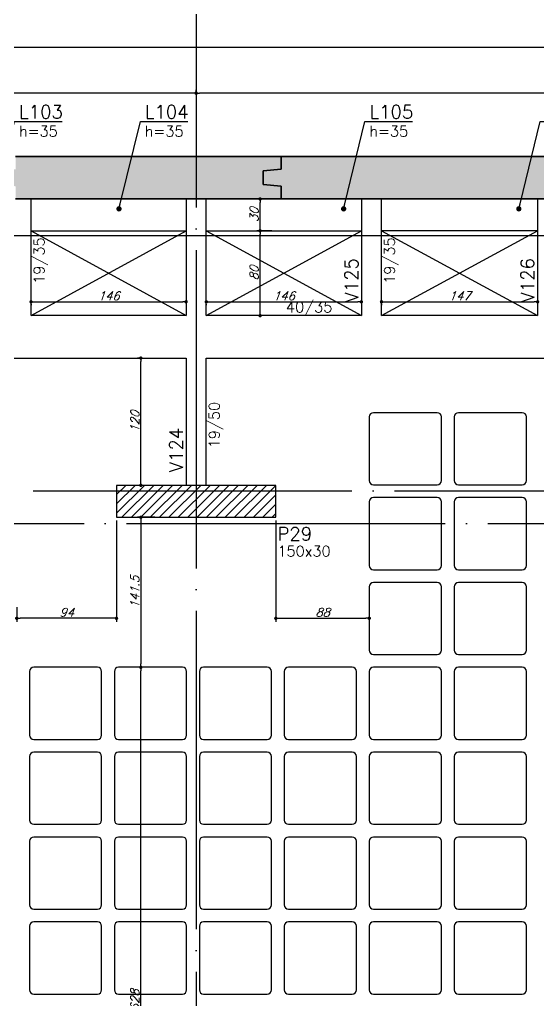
# Model space of a CAD drawing. Extents: x -4172 to 5482, y -2094 to 2406.
# Drawn here: x -2786 to -2298, y 894 to 1819 of the extents above; entities that cross this region are included whole.
import ezdxf
from ezdxf import colors
from ezdxf.entities.mleader import LeaderData, LeaderLine
from ezdxf.enums import TextEntityAlignment as Align
from ezdxf.math import Vec2, Vec3

# ---------------------------------------------------------------- set-up
doc = ezdxf.new("R2010")
doc.units = 0
doc.header["$LTSCALE"] = 50
doc.header["$MEASUREMENT"] = 0
doc.linetypes.add('EIXO', pattern=[6.8, 6, -0.4, 0, -0.4])
doc.layers.get('0').update_dxf_attribs({"linetype": 'CONTINUOUS'})
doc.layers.get('DEFPOINTS').update_dxf_attribs({"linetype": 'CONTINUOUS'})
for name, color, linetype in [('251', 5, 'CONTINUOUS'), ('F-AUX-RED', 1, 'CONTINUOUS'), ('F-COTAS', 106, 'CONTINUOUS'), ('F-CUBETA', 1, 'CONTINUOUS'), ('F-EIXO', 12, 'EIXO'), ('F-LAJES', 3, 'CONTINUOUS'), ('F-LAJES-DIM', 2, 'CONTINUOUS'), ('F-LAJES-NOME', 4, 'CONTINUOUS'), ('F-PILARES-DIM', 172, 'CONTINUOUS'), ('F-PILARES-HACH', 174, 'CONTINUOUS'), ('F-PILARES-NOME', 170, 'CONTINUOUS'), ('F-PILARES-S', 170, 'CONTINUOUS'), ('F-SOLIDO-EST', 252, 'CONTINUOUS'), ('F-TEXTO', 6, 'CONTINUOUS'), ('F-VIGAS', 3, 'CONTINUOUS'), ('F-VIGAS-DIM', 2, 'CONTINUOUS'), ('F-VIGAS-NOME', 4, 'CONTINUOUS'), ('F-VÃO', 1, 'CONTINUOUS')]:
    doc.layers.add(name, color=color, linetype=linetype)
doc.styles.add('CP-TEXT-INCL', font='romans.shx', dxfattribs={"oblique": 20})
doc.styles.add('MCP', font='romans.shx')
doc.styles.add('ROMANS', font='romans.shx')
doc.styles.get("Standard").update_dxf_attribs({"font": 'ROMANS.SHX'})
doc.dimstyles.new('CP-COTAS-50', dxfattribs={"dimscale": 0.64, "dimtxt": 12.5, "dimasz": 5, "dimexe": 5, "dimexo": 5, "dimgap": 2.5, "dimtad": 1, "dimdec": 1, "dimdsep": 46, "dimtxsty": 'CP-TEXT-INCL', "dimblk1": 'DOT', "dimblk2": 'DOT', "dimsah": 1, "dimcen": 9, "dimclrd": 256, "dimclre": 256, "dimclrt": 256, "dimadec": 0, "dimazin": 0, "dimtfac": 1, "dimtdec": 1, "dimtmove": 2, "dimatfit": 3, "dimldrblk": 'DOT', "dimfxl": 0, "dimtolj": 1, "dimarcsym": 0})

# ---------------------------------------------------------------- blocks, each defined once
blk = doc.blocks.new('_VAONER063650636500869008690')
at = {"layer": '251', "color": 1}
for p, q in [((-34, 30), (-34, -30)), ((30, 34), (-30, 34)), ((34, -30), (34, 30)), ((-30, -34), (30, -34))]:
    blk.add_line(p, q, dxfattribs=at)
for centre, start, end in [((-30, 30), 90, 180), ((30, 30), 0, 90), ((-30, -30), 180, 270), ((30, -30), 270, 0)]:
    blk.add_arc(centre, 4, start, end, dxfattribs=at)
blk = doc.blocks.new('*U4')
at = {"layer": 'F-EIXO'}
blk.add_line((0, 0), (7197, 0), dxfattribs=at)
at = {"layer": 'F-TEXTO', "style": 'ROMANS'}
blk.add_attdef('EIXO', text='', height=17.5, dxfattribs=at).set_placement((-28.2072, 0), align=Align.MIDDLE_CENTER)
blk = doc.blocks.new('*U5')
at = {"layer": 'F-EIXO'}
blk.add_line((0, 0), (7285, 0), dxfattribs=at)
at = {"layer": 'F-TEXTO', "style": 'ROMANS'}
blk.add_attdef('EIXO', text='', height=17.5, dxfattribs=at).set_placement((-28.2072, 0), align=Align.MIDDLE_CENTER)
blk = doc.blocks.new('*U45')
at = {"layer": 'F-EIXO'}
blk.add_line((0, 0), (0, -3127.88), dxfattribs=at)
at = {"layer": 'F-TEXTO', "style": 'ROMANS'}
blk.add_attdef('EIXO', text='', height=17.5, rotation=360, dxfattribs=at).set_placement((0, 28.21), align=Align.MIDDLE_CENTER)
blk = doc.blocks.new('_DOT')
at = {"color": 0, "linetype": 'ByBlock'}
blk.add_line((-0.5, 0), (-1, 0), dxfattribs=at)
at = {"color": 0, "linetype": 'ByBlock', "const_width": 0.5}
blk.add_lwpolyline([(-0.25, 0, 1), (0.25, 0, 1)], format="xyb", close=True, dxfattribs=at)
blk = doc.blocks.new('*D82')
at = {"layer": 'DEFPOINTS', "color": 0, "linetype": 'Continuous', "transparency": 16777216}
for p in [(3249.5, 1792.61), (3249.5, 1664.5), (-3540, 1430.2)]:
    blk.add_point(p, dxfattribs=at)
at = {"layer": 'F-COTAS', "linetype": 'Continuous', "lineweight": -2, "transparency": 16777216}
for p, q in [((-3540, 1433.4), (-3540, 1795.81)), ((3249.5, 1667.7), (3249.5, 1795.81)), ((-3536.8, 1792.61), (3246.3, 1792.61))]:
    blk.add_line(p, q, dxfattribs=at)
at = {"layer": 'F-COTAS', "linetype": 'Continuous', "lineweight": -2, "transparency": 16777216, "xscale": 3.2, "yscale": 3.2, "zscale": 3.2, "rotation": 180}
blk.add_blockref('_DOT', (-3540, 1792.61), dxfattribs=at)
at = {"layer": 'F-COTAS', "linetype": 'Continuous', "lineweight": -2, "transparency": 16777216, "xscale": 3.2, "yscale": 3.2, "zscale": 3.2}
blk.add_blockref('_DOT', (3249.5, 1792.61), dxfattribs=at)
at = {"layer": 'F-COTAS', "linetype": 'Continuous', "transparency": 16777216, "insert": (-145.25, 1798.21), "char_height": 8, "attachment_point": 5, "style": 'CP-TEXT-INCL'}
blk.add_mtext('\\A1;6789.5', dxfattribs=at)
blk = doc.blocks.new('*D101')
at = {"layer": 'DEFPOINTS', "color": 0, "linetype": 'Continuous', "transparency": 16777216}
for p in [(-2620, 1749.22), (-2620, 1745.22), (-1940, 1745.22)]:
    blk.add_point(p, dxfattribs=at)
at = {"layer": 'F-COTAS', "linetype": 'Continuous', "lineweight": -2, "transparency": 16777216}
for p, q in [((-2620, 1748.42), (-2620, 1752.42)), ((-1943.2, 1749.22), (-2616.8, 1749.22)), ((-1940, 1748.42), (-1940, 1752.42))]:
    blk.add_line(p, q, dxfattribs=at)
at = {"layer": 'F-COTAS', "linetype": 'Continuous', "lineweight": -2, "transparency": 16777216, "xscale": 3.2, "yscale": 3.2, "zscale": 3.2, "rotation": 180}
blk.add_blockref('_DOT', (-2620, 1749.22), dxfattribs=at)
at = {"layer": 'F-COTAS', "linetype": 'Continuous', "lineweight": -2, "transparency": 16777216, "xscale": 3.2, "yscale": 3.2, "zscale": 3.2}
blk.add_blockref('_DOT', (-1940, 1749.22), dxfattribs=at)
at = {"layer": 'F-COTAS', "linetype": 'Continuous', "transparency": 16777216, "insert": (-2280, 1754.82), "char_height": 8, "attachment_point": 5, "style": 'CP-TEXT-INCL'}
blk.add_mtext('\\A1;680', dxfattribs=at)
blk = doc.blocks.new('*D102')
at = {"layer": 'DEFPOINTS', "color": 0, "linetype": 'Continuous', "transparency": 16777216}
for p in [(-3300, 1749.22), (-3300, 1745.22), (-2620, 1745.22)]:
    blk.add_point(p, dxfattribs=at)
at = {"layer": 'F-COTAS', "linetype": 'Continuous', "lineweight": -2, "transparency": 16777216}
for p, q in [((-3300, 1748.42), (-3300, 1752.42)), ((-2623.2, 1749.22), (-3296.8, 1749.22)), ((-2620, 1748.42), (-2620, 1752.42))]:
    blk.add_line(p, q, dxfattribs=at)
at = {"layer": 'F-COTAS', "linetype": 'Continuous', "lineweight": -2, "transparency": 16777216, "xscale": 3.2, "yscale": 3.2, "zscale": 3.2, "rotation": 180}
blk.add_blockref('_DOT', (-3300, 1749.22), dxfattribs=at)
at = {"layer": 'F-COTAS', "linetype": 'Continuous', "lineweight": -2, "transparency": 16777216, "xscale": 3.2, "yscale": 3.2, "zscale": 3.2}
blk.add_blockref('_DOT', (-2620, 1749.22), dxfattribs=at)
at = {"layer": 'F-COTAS', "linetype": 'Continuous', "transparency": 16777216, "insert": (-2960, 1754.82), "char_height": 8, "attachment_point": 5, "style": 'CP-TEXT-INCL'}
blk.add_mtext('\\A1;680', dxfattribs=at)
blk = doc.blocks.new('*D401')
at = {"layer": 'DEFPOINTS', "color": 0, "linetype": 'Continuous', "transparency": 16777216}
for p in [(-2672.09, 1499.5), (-2667.74, 1499.5), (-2667.74, 1379.5)]:
    blk.add_point(p, dxfattribs=at)
at = {"layer": 'F-COTAS', "linetype": 'Continuous', "lineweight": -2, "transparency": 16777216}
for p, q in [((-2670.94, 1499.5), (-2675.29, 1499.5)), ((-2672.09, 1382.7), (-2672.09, 1496.3)), ((-2670.94, 1379.5), (-2675.29, 1379.5))]:
    blk.add_line(p, q, dxfattribs=at)
at = {"layer": 'F-COTAS', "linetype": 'Continuous', "lineweight": -2, "transparency": 16777216, "xscale": 3.2, "yscale": 3.2, "zscale": 3.2}
for p, rotation in [((-2672.09, 1499.5), 90), ((-2672.09, 1379.5), 270)]:
    blk.add_blockref('_DOT', p, dxfattribs=dict(at, rotation=rotation))
at = {"layer": 'F-COTAS', "linetype": 'Continuous', "transparency": 16777216, "insert": (-2677.69, 1439.5), "char_height": 8, "attachment_point": 5, "rotation": 90, "style": 'CP-TEXT-INCL'}
blk.add_mtext('\\A1;120', dxfattribs=at)
blk = doc.blocks.new('*D402')
at = {"layer": 'DEFPOINTS', "color": 0, "linetype": 'Continuous', "transparency": 16777216}
for p in [(-2695, 1349.5), (-2789, 1267.86), (-2789, 1254.19)]:
    blk.add_point(p, dxfattribs=at)
at = {"layer": 'F-COTAS', "linetype": 'Continuous', "lineweight": -2, "transparency": 16777216}
for p, q in [((-2695, 1346.3), (-2695, 1250.99)), ((-2789, 1264.66), (-2789, 1250.99)), ((-2698.2, 1254.19), (-2785.8, 1254.19))]:
    blk.add_line(p, q, dxfattribs=at)
at = {"layer": 'F-COTAS', "linetype": 'Continuous', "lineweight": -2, "transparency": 16777216, "xscale": 3.2, "yscale": 3.2, "zscale": 3.2, "rotation": 180}
blk.add_blockref('_DOT', (-2789, 1254.19), dxfattribs=at)
at = {"layer": 'F-COTAS', "linetype": 'Continuous', "lineweight": -2, "transparency": 16777216, "xscale": 3.2, "yscale": 3.2, "zscale": 3.2}
blk.add_blockref('_DOT', (-2695, 1254.19), dxfattribs=at)
at = {"layer": 'F-COTAS', "linetype": 'Continuous', "transparency": 16777216, "insert": (-2742, 1259.79), "char_height": 8, "attachment_point": 5, "style": 'CP-TEXT-INCL'}
blk.add_mtext('\\A1;94', dxfattribs=at)
blk = doc.blocks.new('*D403')
at = {"layer": 'DEFPOINTS', "color": 0, "linetype": 'Continuous', "transparency": 16777216}
for p in [(-2545, 1349.5), (-2457, 1275.94), (-2457, 1254.19)]:
    blk.add_point(p, dxfattribs=at)
at = {"layer": 'F-COTAS', "linetype": 'Continuous', "lineweight": -2, "transparency": 16777216}
for p, q in [((-2545, 1346.3), (-2545, 1250.99)), ((-2457, 1272.74), (-2457, 1250.99)), ((-2541.8, 1254.19), (-2460.2, 1254.19))]:
    blk.add_line(p, q, dxfattribs=at)
at = {"layer": 'F-COTAS', "linetype": 'Continuous', "lineweight": -2, "transparency": 16777216, "xscale": 3.2, "yscale": 3.2, "zscale": 3.2, "rotation": 180}
blk.add_blockref('_DOT', (-2545, 1254.19), dxfattribs=at)
at = {"layer": 'F-COTAS', "linetype": 'Continuous', "lineweight": -2, "transparency": 16777216, "xscale": 3.2, "yscale": 3.2, "zscale": 3.2}
blk.add_blockref('_DOT', (-2457, 1254.19), dxfattribs=at)
at = {"layer": 'F-COTAS', "linetype": 'Continuous', "transparency": 16777216, "insert": (-2501, 1259.79), "char_height": 8, "attachment_point": 5, "style": 'CP-TEXT-INCL'}
blk.add_mtext('\\A1;88', dxfattribs=at)
blk = doc.blocks.new('*D404')
at = {"layer": 'DEFPOINTS', "color": 0, "linetype": 'Continuous', "transparency": 16777216}
for p in [(-2655.63, 1349.5), (-2672.09, 1208), (-2655.63, 1208)]:
    blk.add_point(p, dxfattribs=at)
at = {"layer": 'F-COTAS', "linetype": 'Continuous', "lineweight": -2, "transparency": 16777216}
for p, q in [((-2658.83, 1349.5), (-2675.29, 1349.5)), ((-2672.09, 1346.3), (-2672.09, 1211.2)), ((-2658.83, 1208), (-2675.29, 1208))]:
    blk.add_line(p, q, dxfattribs=at)
at = {"layer": 'F-COTAS', "linetype": 'Continuous', "lineweight": -2, "transparency": 16777216, "xscale": 3.2, "yscale": 3.2, "zscale": 3.2}
for p, rotation in [((-2672.09, 1349.5), 90), ((-2672.09, 1208), 270)]:
    blk.add_blockref('_DOT', p, dxfattribs=dict(at, rotation=rotation))
at = {"layer": 'F-COTAS', "linetype": 'Continuous', "transparency": 16777216, "insert": (-2677.69, 1278.75), "char_height": 8, "attachment_point": 5, "rotation": 90, "style": 'CP-TEXT-INCL'}
blk.add_mtext('\\A1;141.5', dxfattribs=at)
blk = doc.blocks.new('*D433')
at = {"layer": 'DEFPOINTS', "color": 0, "linetype": 'Continuous', "transparency": 16777216}
for p in [(-2445.45, 1553.4), (-2298.5, 1556.92), (-2298.5, 1552.54)]:
    blk.add_point(p, dxfattribs=at)
at = {"layer": 'F-COTAS', "linetype": 'Continuous', "lineweight": -2, "transparency": 16777216}
for p, q in [((-2298.5, 1553.72), (-2298.5, 1549.34)), ((-2445.45, 1550.2), (-2445.45, 1549.34)), ((-2442.25, 1552.54), (-2301.7, 1552.54))]:
    blk.add_line(p, q, dxfattribs=at)
at = {"layer": 'F-COTAS', "linetype": 'Continuous', "lineweight": -2, "transparency": 16777216, "xscale": 3.2, "yscale": 3.2, "zscale": 3.2, "rotation": 180}
blk.add_blockref('_DOT', (-2445.45, 1552.54), dxfattribs=at)
at = {"layer": 'F-COTAS', "linetype": 'Continuous', "lineweight": -2, "transparency": 16777216, "xscale": 3.2, "yscale": 3.2, "zscale": 3.2}
blk.add_blockref('_DOT', (-2298.5, 1552.54), dxfattribs=at)
at = {"layer": 'F-COTAS', "linetype": 'Continuous', "transparency": 16777216, "insert": (-2371.97, 1558.14), "char_height": 8, "attachment_point": 5, "style": 'CP-TEXT-INCL'}
blk.add_mtext('\\A1;147', dxfattribs=at)
blk = doc.blocks.new('*D434')
at = {"layer": 'DEFPOINTS', "color": 0, "linetype": 'Continuous', "transparency": 16777216}
for p in [(-2610.45, 1553.4), (-2464.45, 1553.4), (-2464.45, 1552.54)]:
    blk.add_point(p, dxfattribs=at)
at = {"layer": 'F-COTAS', "linetype": 'Continuous', "lineweight": -2, "transparency": 16777216}
for p, q in [((-2610.45, 1550.2), (-2610.45, 1549.34)), ((-2607.25, 1552.54), (-2467.65, 1552.54)), ((-2464.45, 1550.2), (-2464.45, 1549.34))]:
    blk.add_line(p, q, dxfattribs=at)
at = {"layer": 'F-COTAS', "linetype": 'Continuous', "lineweight": -2, "transparency": 16777216, "xscale": 3.2, "yscale": 3.2, "zscale": 3.2, "rotation": 180}
blk.add_blockref('_DOT', (-2610.45, 1552.54), dxfattribs=at)
at = {"layer": 'F-COTAS', "linetype": 'Continuous', "lineweight": -2, "transparency": 16777216, "xscale": 3.2, "yscale": 3.2, "zscale": 3.2}
blk.add_blockref('_DOT', (-2464.45, 1552.54), dxfattribs=at)
at = {"layer": 'F-COTAS', "linetype": 'Continuous', "transparency": 16777216, "insert": (-2537.45, 1558.14), "char_height": 8, "attachment_point": 5, "style": 'CP-TEXT-INCL'}
blk.add_mtext('\\A1;146', dxfattribs=at)
blk = doc.blocks.new('*D435')
at = {"layer": 'DEFPOINTS', "color": 0, "linetype": 'Continuous', "transparency": 16777216}
for p in [(-2775.45, 1553.4), (-2629.45, 1556.54), (-2629.45, 1552.54)]:
    blk.add_point(p, dxfattribs=at)
at = {"layer": 'F-COTAS', "linetype": 'Continuous', "lineweight": -2, "transparency": 16777216}
for p, q in [((-2629.45, 1553.34), (-2629.45, 1549.34)), ((-2775.45, 1550.2), (-2775.45, 1549.34)), ((-2772.25, 1552.54), (-2632.65, 1552.54))]:
    blk.add_line(p, q, dxfattribs=at)
at = {"layer": 'F-COTAS', "linetype": 'Continuous', "lineweight": -2, "transparency": 16777216, "xscale": 3.2, "yscale": 3.2, "zscale": 3.2, "rotation": 180}
blk.add_blockref('_DOT', (-2775.45, 1552.54), dxfattribs=at)
at = {"layer": 'F-COTAS', "linetype": 'Continuous', "lineweight": -2, "transparency": 16777216, "xscale": 3.2, "yscale": 3.2, "zscale": 3.2}
blk.add_blockref('_DOT', (-2629.45, 1552.54), dxfattribs=at)
at = {"layer": 'F-COTAS', "linetype": 'Continuous', "transparency": 16777216, "insert": (-2702.45, 1558.14), "char_height": 8, "attachment_point": 5, "style": 'CP-TEXT-INCL'}
blk.add_mtext('\\A1;146', dxfattribs=at)
blk = doc.blocks.new('*D439')
at = {"layer": 'DEFPOINTS', "color": 0, "linetype": 'Continuous', "transparency": 16777216}
for p in [(-2559.8, 1619.5), (-2558.79, 1619.5), (-2558.79, 1539.5)]:
    blk.add_point(p, dxfattribs=at)
at = {"layer": 'F-COTAS', "linetype": 'Continuous', "lineweight": -2, "transparency": 16777216}
for p, q in [((-2561.99, 1619.5), (-2563, 1619.5)), ((-2559.8, 1542.7), (-2559.8, 1616.3)), ((-2561.99, 1539.5), (-2563, 1539.5))]:
    blk.add_line(p, q, dxfattribs=at)
at = {"layer": 'F-COTAS', "linetype": 'Continuous', "lineweight": -2, "transparency": 16777216, "xscale": 3.2, "yscale": 3.2, "zscale": 3.2}
for p, rotation in [((-2559.8, 1619.5), 90), ((-2559.8, 1539.5), 270)]:
    blk.add_blockref('_DOT', p, dxfattribs=dict(at, rotation=rotation))
at = {"layer": 'F-COTAS', "linetype": 'Continuous', "transparency": 16777216, "insert": (-2565.4, 1579.5), "char_height": 8, "attachment_point": 5, "rotation": 90, "style": 'CP-TEXT-INCL'}
blk.add_mtext('\\A1;80', dxfattribs=at)
blk = doc.blocks.new('*D440')
at = {"layer": 'DEFPOINTS', "color": 0, "linetype": 'Continuous', "transparency": 16777216}
for p in [(-2559.8, 1649.5), (-2545.47, 1649.5), (-2545.47, 1619.5)]:
    blk.add_point(p, dxfattribs=at)
at = {"layer": 'F-COTAS', "linetype": 'Continuous', "lineweight": -2, "transparency": 16777216}
for p, q in [((-2548.67, 1649.5), (-2563, 1649.5)), ((-2559.8, 1622.7), (-2559.8, 1646.3)), ((-2548.67, 1619.5), (-2563, 1619.5))]:
    blk.add_line(p, q, dxfattribs=at)
at = {"layer": 'F-COTAS', "linetype": 'Continuous', "lineweight": -2, "transparency": 16777216, "xscale": 3.2, "yscale": 3.2, "zscale": 3.2}
for p, rotation in [((-2559.8, 1649.5), 90), ((-2559.8, 1619.5), 270)]:
    blk.add_blockref('_DOT', p, dxfattribs=dict(at, rotation=rotation))
at = {"layer": 'F-COTAS', "linetype": 'Continuous', "transparency": 16777216, "insert": (-2565.4, 1634.5), "char_height": 8, "attachment_point": 5, "rotation": 90, "style": 'CP-TEXT-INCL'}
blk.add_mtext('\\A1;30', dxfattribs=at)
blk = doc.blocks.new('*D457')
at = {"layer": 'DEFPOINTS', "color": 0, "linetype": 'Continuous', "transparency": 16777216}
for p in [(-2672.09, 1208), (-2649.74, 1208), (-2649.74, 580)]:
    blk.add_point(p, dxfattribs=at)
at = {"layer": 'F-COTAS', "linetype": 'Continuous', "lineweight": -2, "transparency": 16777216}
for p, q in [((-2652.94, 1208), (-2675.29, 1208)), ((-2672.09, 583.2), (-2672.09, 1204.8)), ((-2652.94, 580), (-2675.29, 580))]:
    blk.add_line(p, q, dxfattribs=at)
at = {"layer": 'F-COTAS', "linetype": 'Continuous', "lineweight": -2, "transparency": 16777216, "xscale": 3.2, "yscale": 3.2, "zscale": 3.2}
for p, rotation in [((-2672.09, 1208), 90), ((-2672.09, 580), 270)]:
    blk.add_blockref('_DOT', p, dxfattribs=dict(at, rotation=rotation))
at = {"layer": 'F-COTAS', "linetype": 'Continuous', "transparency": 16777216, "insert": (-2677.69, 894), "char_height": 8, "attachment_point": 5, "rotation": 90, "style": 'CP-TEXT-INCL'}
blk.add_mtext('\\A1;628', dxfattribs=at)

msp = doc.modelspace()

# ---------------------------------------------------------------- hatches: boundary and pattern name
at = {"layer": 'F-PILARES-HACH', "linetype": 'Continuous'}
h = msp.add_hatch(dxfattribs=at)
h.set_pattern_fill('ANSI31', color=256, scale=50, style=0)
h.paths.add_polyline_path([(-2695, 1349.5), (-2545, 1349.5), (-2545, 1379.5), (-2695, 1379.5)], flags=16)
at = {"layer": 'F-SOLIDO-EST'}
h = msp.add_hatch(color=256, dxfattribs=at)
h.dxf.hatch_style = 1
h.paths.add_polyline_path([(-2557, 1676), (-2540, 1677.5), (-2540, 1689.5), (-2790, 1689.5), (-2790, 1677.5), (-2807, 1676), (-2807, 1663), (-2790, 1661.5), (-2790, 1649.5), (-2540, 1649.5), (-2540, 1661.5), (-2557, 1663)])
h = msp.add_hatch(color=256, dxfattribs=at)
h.dxf.hatch_style = 1
h.paths.add_polyline_path([(-2082, 1676), (-2065, 1677.5), (-2065, 1689.5), (-2540, 1689.5), (-2540, 1677.5), (-2557, 1676), (-2557, 1663), (-2540, 1661.5), (-2540, 1649.5), (-2065, 1649.5), (-2065, 1661.5), (-2082, 1663)])

# ---------------------------------------------------------------- linework, layer by layer
at = {"layer": 'F-EIXO'}
msp.add_line((-3621.135, 1615), (3550.572, 1615), dxfattribs=at)
at = {"layer": 'F-LAJES'}
for p, q in [((-2775.45, 1619.5), (-2629.45, 1619.5)), ((-2610.45, 1619.5), (-2464.45, 1619.5)), ((-2298.5, 1619.5), (-2445.45, 1619.5))]:
    msp.add_line(p, q, dxfattribs=at)
at = {"layer": 'F-PILARES-S', "linetype": 'Continuous'}
msp.add_lwpolyline([(-2695, 1349.5), (-2545, 1349.5), (-2545, 1379.5), (-2695, 1379.5), (-2695, 1349.5)], dxfattribs=at)
at = {"layer": 'F-VIGAS'}
for p, q in [((-2540, 1689.5), (-2790, 1689.5)), ((-2790, 1689.5), (-2540, 1689.5)), ((-2065, 1689.5), (-2540, 1689.5)), ((-2540, 1689.5), (-2540, 1677.5)), ((-2540, 1677.5), (-2540, 1689.5)), ((-2540, 1689.5), (-2065, 1689.5)), ((-2540, 1677.5), (-2540, 1689.5)), ((-2540, 1689.5), (-2540, 1677.5)), ((-2540, 1677.5), (-2557, 1676)), ((-2557, 1676), (-2540, 1677.5)), ((-2557, 1676), (-2540, 1677.5)), ((-2540, 1677.5), (-2557, 1676)), ((-2557, 1676), (-2557, 1663)), ((-2557, 1663), (-2557, 1676)), ((-2557, 1663), (-2557, 1676)), ((-2557, 1676), (-2557, 1663)), ((-2557, 1663), (-2540, 1661.5)), ((-2540, 1661.5), (-2557, 1663)), ((-2540, 1661.5), (-2557, 1663)), ((-2557, 1663), (-2540, 1661.5)), ((-2540, 1661.5), (-2540, 1649.5)), ((-2540, 1649.5), (-2540, 1661.5)), ((-2540, 1649.5), (-2540, 1661.5)), ((-2540, 1661.5), (-2540, 1649.5)), ((-2790, 1649.5), (-2540, 1649.5)), ((-2540, 1649.5), (-2790, 1649.5)), ((-2540, 1649.5), (-2065, 1649.5)), ((-2065, 1649.5), (-2540, 1649.5))]:
    msp.add_line(p, q, dxfattribs=at)
for points in [[(-2775.45, 1539.5), (-2775.45, 1649.5)], [(-2629.45, 1649.5), (-2629.45, 1539.5)], [(-2610.45, 1539.5), (-2610.45, 1649.5)], [(-2464.45, 1649.5), (-2464.45, 1539.5)], [(-2445.45, 1539.5), (-2445.45, 1649.5)], [(-2298.5, 1649.5), (-2298.5, 1539.5)], [(-2629.45, 1539.5), (-2775.45, 1539.5)], [(-2464.45, 1539.5), (-2610.45, 1539.5)], [(-2298.5, 1539.5), (-2445.45, 1539.5)], [(-2949.95, 1499.5), (-2784.95, 1499.5)], [(-2784.95, 1499.5), (-2629.45, 1499.5)], [(-2629.45, 1499.5), (-2629.45, 1379.5)], [(-2610.45, 1379.5), (-2610.45, 1499.5)], [(-2610.45, 1499.5), (-2454.95, 1499.5)], [(-2454.95, 1499.5), (-2289, 1499.5)]]:
    msp.add_lwpolyline(points, dxfattribs=at)
at = {"layer": 'F-VÃO'}
for p, q in [((-2775.45, 1539.5), (-2629.45, 1619.5)), ((-2775.45, 1619.5), (-2629.45, 1539.5)), ((-2610.45, 1539.5), (-2464.45, 1619.5)), ((-2610.45, 1619.5), (-2464.45, 1539.5)), ((-2445.45, 1539.5), (-2298.5, 1619.5)), ((-2445.45, 1619.5), (-2298.5, 1539.5))]:
    msp.add_line(p, q, dxfattribs=at)

# ---------------------------------------------------------------- block references
at = {"layer": 'F-CUBETA'}
for p in [(-2423, 1414), (-2343, 1414), (-2423, 1334), (-2343, 1334), (-2423, 1254), (-2343, 1254), (-2743, 1174), (-2663, 1174), (-2583, 1174), (-2503, 1174), (-2423, 1174), (-2343, 1174), (-2743, 1094), (-2663, 1094), (-2583, 1094), (-2503, 1094), (-2423, 1094), (-2343, 1094), (-2743, 1014), (-2663, 1014), (-2583, 1014), (-2503, 1014), (-2423, 1014), (-2343, 1014), (-2743, 934), (-2663, 934), (-2583, 934), (-2503, 934), (-2423, 934), (-2343, 934)]:
    msp.add_blockref('_VAONER063650636500869008690', p, dxfattribs=at)
at = {"layer": 'F-EIXO', "linetype": 'Continuous'}
for name, p in [('*U45', (-2620, 1941.357)), ('*U4', (-3705.761, 1615)), ('*U5', (-3793.715, 1374.5)), ('*U4', (-3705.761, 1343.5))]:
    msp.add_blockref(name, p, dxfattribs=at)

# ---------------------------------------------------------------- texts
at = {"layer": 'F-LAJES-DIM', "linetype": 'Continuous', "style": 'MCP'}
for p in [(-2786.797, 1708.341), (-2668.347, 1708.341), (-2456.797, 1708.341)]:
    msp.add_text('h=35', height=10, dxfattribs=at).set_placement(p)
at = {"layer": 'F-LAJES-NOME', "linetype": 'Continuous', "style": 'MCP'}
for s, p in [('L103', (-2786.797, 1725.341)), ('L104', (-2668.347, 1725.341)), ('L105', (-2456.797, 1725.341))]:
    msp.add_text(s, height=12.5, dxfattribs=at).set_placement(p)
at = {"layer": 'F-PILARES-DIM', "linetype": 'Continuous', "style": 'MCP'}
msp.add_text('150x30', height=10, dxfattribs=at).set_placement((-2543.494, 1312.51))
at = {"layer": 'F-PILARES-NOME', "linetype": 'Continuous', "style": 'MCP'}
msp.add_text('P29', height=12.5, dxfattribs=at).set_placement((-2543.494, 1327.51))
at = {"layer": 'F-VIGAS-DIM', "linetype": 'Continuous', "style": 'MCP'}
for s, p in [('19/35', (-2762.95, 1569.5)), ('19/35', (-2432.95, 1569.5)), ('19/50', (-2597.95, 1414.5))]:
    msp.add_text(s, height=10, rotation=90, dxfattribs=at).set_placement(p)
msp.add_text('40/35', height=10, dxfattribs=at).set_placement((-2535.45, 1542.625))
at = {"layer": 'F-VIGAS-NOME', "linetype": 'Continuous', "style": 'MCP'}
for s, p in [('V125', (-2467.575, 1552)), ('V126', (-2301.625, 1552)), ('V124', (-2632.575, 1392))]:
    msp.add_text(s, height=12.5, rotation=90, dxfattribs=at).set_placement(p)

# ---------------------------------------------------------------- dimensions: what is measured, and where the dimension line sits
at = {"layer": 'F-COTAS', "linetype": 'Continuous'}
for base, p1, p2, picture, middle in [((3249.5, 1792.612), (-3540, 1430.201), (3249.5, 1664.5), '*D82', (-145.25, 1798.212)), ((-3300, 1749.22), (-2620, 1745.22), (-3300, 1745.22), '*D102', (-2960, 1754.82)), ((-2620, 1749.22), (-1940, 1745.22), (-2620, 1745.22), '*D101', (-2280, 1754.82))]:
    dim = msp.add_linear_dim(base=base, p1=p1, p2=p2, dimstyle='CP-COTAS-50', dxfattribs=at)
    dim.commit()
    dim.dimension.update_dxf_attribs({"geometry": picture, "text_midpoint": middle})
for base, p1, p2, picture, middle in [((-2559.798, 1649.5), (-2545.468, 1619.5), (-2545.468, 1649.5), '*D440', (-2565.398, 1634.5)), ((-2559.798, 1619.5), (-2558.788, 1539.5), (-2558.788, 1619.5), '*D439', (-2565.398, 1579.5)), ((-2672.088, 1499.5), (-2667.735, 1379.5), (-2667.735, 1499.5), '*D401', (-2677.688, 1439.5)), ((-2672.088, 1208), (-2655.634, 1349.5), (-2655.634, 1208), '*D404', (-2677.688, 1278.75)), ((-2672.088, 1208), (-2649.738, 580), (-2649.738, 1208), '*D457', (-2677.688, 894))]:
    dim = msp.add_linear_dim(base=base, p1=p1, p2=p2, angle=90, dimstyle='CP-COTAS-50', override={"dimfxl": 7.5}, dxfattribs=at)
    dim.commit()
    dim.dimension.update_dxf_attribs({"geometry": picture, "text_midpoint": middle})
for base, p1, p2, picture, middle in [((-2629.45, 1552.536), (-2775.45, 1553.401), (-2629.45, 1556.544), '*D435', (-2702.45, 1558.136)), ((-2464.45, 1552.536), (-2610.45, 1553.401), (-2464.45, 1553.401), '*D434', (-2537.45, 1558.136)), ((-2298.5, 1552.535945281), (-2445.45, 1553.400519878), (-2298.5, 1556.923537378), '*D433', (-2371.975, 1558.135945281)), ((-2789, 1254.192), (-2695, 1349.5), (-2789, 1267.863), '*D402', (-2742, 1259.792)), ((-2457, 1254.192), (-2545, 1349.5), (-2457, 1275.941), '*D403', (-2501, 1259.792))]:
    dim = msp.add_linear_dim(base=base, p1=p1, p2=p2, dimstyle='CP-COTAS-50', override={"dimfxl": 7.5}, dxfattribs=at)
    dim.commit()
    dim.dimension.update_dxf_attribs({"geometry": picture, "text_midpoint": middle})

# ---------------------------------------------------------------- leaders
at = {"layer": 'F-AUX-RED', "linetype": 'Continuous'}
ml = msp.add_multileader_mtext('Standard', dxfattribs=at)
ml.set_content('', color=256)
ml.set_leader_properties()
ml.set_arrow_properties(name='DOT')
ml.build(insert=Vec2(0, 0))
ml.multileader.update_dxf_attribs({"text_right_attachment_type": 6, "dogleg_length": 0.36, "arrow_head_size": 5})
ctx = ml.context
ctx.base_point, ctx.char_height, ctx.arrow_head_size, ctx.landing_gap_size, ctx.plane_origin = Vec3(-2746.255, 1722.627), 0.18, 5, 0.09, Vec3(-2811.143, 1640.18)
ctx.right_attachment = 6
notes = []
notes.append((ctx, [(0, (1, 1, 0), (-2791.012, 1722.627), (1, 0), 44.757, [(0, [(-2811.143, 1640.18)], 0, [])])]))
ctx.mtext.insert, ctx.mtext.flow_direction = Vec3(-2746.165, 1722.717), 5
ml = msp.add_multileader_mtext('Standard', dxfattribs=at)
ml.set_content('', color=256)
ml.set_leader_properties()
ml.set_arrow_properties(name='DOT')
ml.build(insert=Vec2(0, 0))
ml.multileader.update_dxf_attribs({"text_right_attachment_type": 6, "dogleg_length": 0.36, "arrow_head_size": 5})
ctx = ml.context
ctx.base_point, ctx.char_height, ctx.arrow_head_size, ctx.landing_gap_size, ctx.plane_origin = Vec3(-2627.805, 1722.627), 0.18, 5, 0.09, Vec3(-2692.693, 1640.18)
ctx.right_attachment = 6
notes.append((ctx, [(0, (1, 1, 0), (-2672.562, 1722.627), (1, 0), 44.757, [(0, [(-2692.693, 1640.18)], 0, [])])]))
ctx.mtext.insert, ctx.mtext.flow_direction = Vec3(-2627.715, 1722.717), 5
ml = msp.add_multileader_mtext('Standard', dxfattribs=at)
ml.set_content('', color=256)
ml.set_leader_properties()
ml.set_arrow_properties(name='DOT')
ml.build(insert=Vec2(0, 0))
ml.multileader.update_dxf_attribs({"text_right_attachment_type": 6, "dogleg_length": 0.36, "arrow_head_size": 5})
ctx = ml.context
ctx.base_point, ctx.char_height, ctx.arrow_head_size, ctx.landing_gap_size, ctx.plane_origin = Vec3(-2416.255, 1722.627), 0.18, 5, 0.09, Vec3(-2481.143, 1640.18)
ctx.right_attachment = 6
notes.append((ctx, [(0, (1, 1, 0), (-2461.012, 1722.627), (1, 0), 44.757, [(0, [(-2481.143, 1640.18)], 0, [])])]))
ctx.mtext.insert, ctx.mtext.flow_direction = Vec3(-2416.165, 1722.717), 5
ml = msp.add_multileader_mtext('Standard', dxfattribs=at)
ml.set_content('', color=256)
ml.set_leader_properties()
ml.set_arrow_properties(name='DOT')
ml.build(insert=Vec2(0, 0))
ml.multileader.update_dxf_attribs({"text_right_attachment_type": 6, "dogleg_length": 0.36, "arrow_head_size": 5})
ctx = ml.context
ctx.base_point, ctx.char_height, ctx.arrow_head_size, ctx.landing_gap_size, ctx.plane_origin = Vec3(-2251.255, 1722.627), 0.18, 5, 0.09, Vec3(-2316.143, 1640.18)
ctx.right_attachment = 6
notes.append((ctx, [(0, (1, 1, 0), (-2296.012, 1722.627), (1, 0), 44.757, [(0, [(-2316.143, 1640.18)], 0, [])])]))
ctx.mtext.insert, ctx.mtext.flow_direction = Vec3(-2251.165, 1722.717), 5
for ctx, leaders in notes:
    for number, flags, end, landing, length, lines in leaders:
        leader = LeaderData()
        leader.index, (leader.has_last_leader_line, leader.has_dogleg_vector, leader.attachment_direction) = number, flags
        leader.last_leader_point, leader.dogleg_vector, leader.dogleg_length = Vec3(end), Vec3(landing), length
        for number, points, colour, breaks in lines:
            line = LeaderLine()
            line.index, line.vertices, line.color, line.breaks = number, Vec3.list(points), colors.encode_raw_color(colour), breaks
            leader.lines.append(line)
        ctx.leaders.append(leader)

doc.saveas('drawing.dxf')
